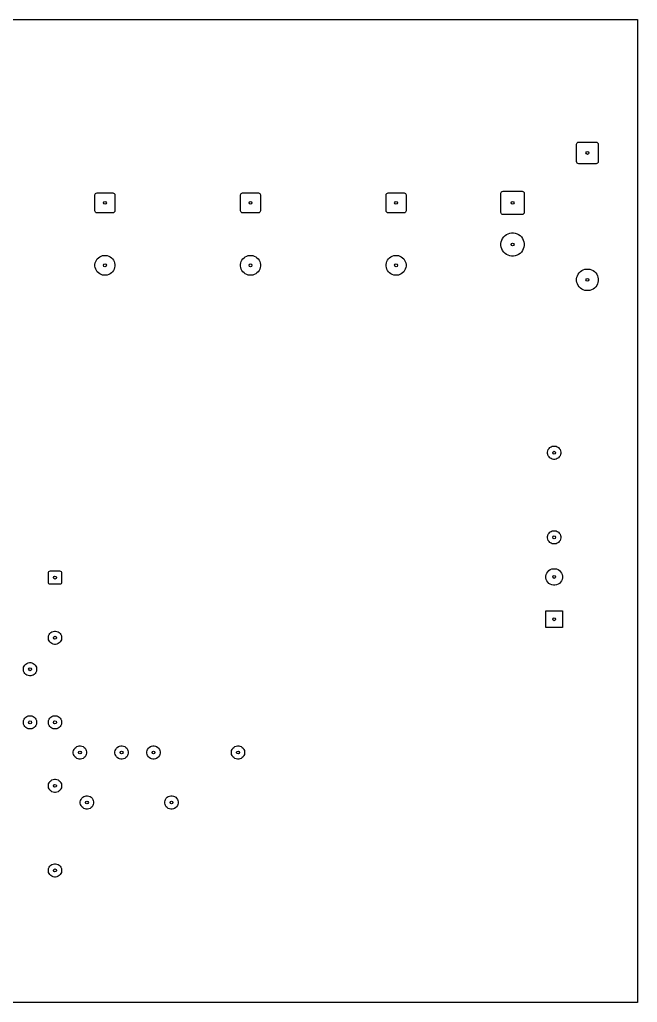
# Model space of a CAD drawing. Header units: millimetres. Extents: x 20 to 168, y -138 to -20.
# Drawn here: x 93.8 to 168, y -138 to -20 of the extents above; entities that cross this region are included whole.
import ezdxf

# ---------------------------------------------------------------- set-up
doc = ezdxf.new("R2010")
doc.units = ezdxf.units.MM
doc.layers.add('Edge.Cuts', color=40, linetype='CONTINUOUS', true_color=0xfabd2f)
doc.layers.add('F.Cu', color=52, linetype='CONTINUOUS', true_color=0xb8bb26)

msp = doc.modelspace()

# ---------------------------------------------------------------- linework, layer by layer
at = {"layer": 'Edge.Cuts', "linetype": 'CONTINUOUS'}
for p, q in [((20, -20), (168, -20)), ((168, -20), (168, -138)), ((168, -138), (20, -138))]:
    msp.add_line(p, q, dxfattribs=at)
at = {"layer": 'Edge.Cuts'}
for centre in [(162, -36), (104, -42), (121.5, -42), (139, -42), (153, -42), (153, -47), (104, -49.5), (121.5, -49.5), (139, -49.5), (162, -51.24), (158, -72), (158, -82.16), (98, -87), (158, -86.92), (158, -92), (98, -94.22), (95, -98), (95, -104.38), (98, -104.38), (101, -108), (106, -108), (109.84, -108), (120, -108), (98, -112), (101.84, -114), (112, -114), (98, -122.16)]:
    msp.add_circle(centre, 0.175, dxfattribs=at)
at = {"layer": 'F.Cu', "linetype": 'CONTINUOUS'}
for p, q in [((160.7, -34.95), (160.71903, -34.854329)), ((160.7, -37.05), (160.7, -34.95)), ((160.71903, -34.854329), (160.773223, -34.773223)), ((160.773223, -34.773223), (160.854329, -34.71903)), ((160.854329, -34.71903), (160.95, -34.7)), ((160.95, -34.7), (163.05, -34.7)), ((163.05, -34.7), (163.145671, -34.71903)), ((163.145671, -34.71903), (163.226777, -34.773223)), ((163.226777, -34.773223), (163.28097, -34.854329)), ((163.28097, -34.854329), (163.3, -34.95)), ((163.3, -34.95), (163.3, -37.05)), ((160.71903, -37.145671), (160.7, -37.05)), ((160.773223, -37.226777), (160.71903, -37.145671)), ((160.854329, -37.28097), (160.773223, -37.226777)), ((160.95, -37.3), (160.854329, -37.28097)), ((163.05, -37.3), (160.95, -37.3)), ((163.145671, -37.28097), (163.05, -37.3)), ((163.226777, -37.226777), (163.145671, -37.28097)), ((163.28097, -37.145671), (163.226777, -37.226777)), ((163.3, -37.05), (163.28097, -37.145671)), ((102.8, -41.050001), (102.81903, -40.95433)), ((102.800001, -42.949998), (102.8, -41.050001)), ((102.81903, -40.95433), (102.873224, -40.873224)), ((102.873224, -40.873224), (102.95433, -40.81903)), ((102.95433, -40.81903), (103.050002, -40.800001)), ((103.050002, -40.800001), (104.949999, -40.8)), ((104.949999, -40.8), (105.04567, -40.81903)), ((105.04567, -40.81903), (105.126776, -40.873224)), ((105.126776, -40.873224), (105.18097, -40.95433)), ((105.18097, -40.95433), (105.199999, -41.050002)), ((105.199999, -41.050002), (105.2, -42.949999)), ((120.3, -41.050001), (120.31903, -40.95433)), ((120.300001, -42.949998), (120.3, -41.050001)), ((120.31903, -40.95433), (120.373224, -40.873224)), ((120.373224, -40.873224), (120.45433, -40.81903)), ((120.45433, -40.81903), (120.550002, -40.800001)), ((120.550002, -40.800001), (122.449999, -40.8)), ((122.449999, -40.8), (122.54567, -40.81903)), ((122.54567, -40.81903), (122.626776, -40.873224)), ((122.626776, -40.873224), (122.68097, -40.95433)), ((122.68097, -40.95433), (122.699999, -41.050002)), ((122.699999, -41.050002), (122.7, -42.949999)), ((137.8, -41.050001), (137.81903, -40.95433)), ((137.800001, -42.949998), (137.8, -41.050001)), ((137.81903, -40.95433), (137.873224, -40.873224)), ((137.873224, -40.873224), (137.95433, -40.81903)), ((137.95433, -40.81903), (138.050002, -40.800001)), ((138.050002, -40.800001), (139.949999, -40.8)), ((139.949999, -40.8), (140.04567, -40.81903)), ((140.04567, -40.81903), (140.126776, -40.873224)), ((140.126776, -40.873224), (140.18097, -40.95433)), ((140.18097, -40.95433), (140.199999, -41.050002)), ((140.199999, -41.050002), (140.2, -42.949999)), ((151.6, -40.850001), (151.61903, -40.75433)), ((151.600001, -43.149998), (151.6, -40.850001)), ((151.61903, -40.75433), (151.673224, -40.673224)), ((151.673224, -40.673224), (151.75433, -40.61903)), ((151.75433, -40.61903), (151.850002, -40.600001)), ((151.850002, -40.600001), (154.149999, -40.6)), ((154.149999, -40.6), (154.24567, -40.61903)), ((154.24567, -40.61903), (154.326776, -40.673224)), ((154.326776, -40.673224), (154.38097, -40.75433)), ((154.38097, -40.75433), (154.399999, -40.850002)), ((154.399999, -40.850002), (154.4, -43.149999)), ((102.81903, -43.04567), (102.800001, -42.949998)), ((102.873224, -43.126776), (102.81903, -43.04567)), ((102.95433, -43.18097), (102.873224, -43.126776)), ((103.050001, -43.2), (102.95433, -43.18097)), ((104.949998, -43.199999), (103.050001, -43.2)), ((105.04567, -43.18097), (104.949998, -43.199999)), ((105.126776, -43.126776), (105.04567, -43.18097)), ((105.18097, -43.04567), (105.126776, -43.126776)), ((105.2, -42.949999), (105.18097, -43.04567)), ((120.31903, -43.04567), (120.300001, -42.949998)), ((120.373224, -43.126776), (120.31903, -43.04567)), ((120.45433, -43.18097), (120.373224, -43.126776)), ((120.550001, -43.2), (120.45433, -43.18097)), ((122.449998, -43.199999), (120.550001, -43.2)), ((122.54567, -43.18097), (122.449998, -43.199999)), ((122.626776, -43.126776), (122.54567, -43.18097)), ((122.68097, -43.04567), (122.626776, -43.126776)), ((122.7, -42.949999), (122.68097, -43.04567)), ((137.81903, -43.04567), (137.800001, -42.949998)), ((137.873224, -43.126776), (137.81903, -43.04567)), ((137.95433, -43.18097), (137.873224, -43.126776)), ((138.050001, -43.2), (137.95433, -43.18097)), ((139.949998, -43.199999), (138.050001, -43.2)), ((140.04567, -43.18097), (139.949998, -43.199999)), ((140.126776, -43.126776), (140.04567, -43.18097)), ((140.18097, -43.04567), (140.126776, -43.126776)), ((140.2, -42.949999), (140.18097, -43.04567)), ((151.61903, -43.24567), (151.600001, -43.149998)), ((151.673224, -43.326776), (151.61903, -43.24567)), ((151.75433, -43.38097), (151.673224, -43.326776)), ((151.850001, -43.4), (151.75433, -43.38097)), ((154.149998, -43.399999), (151.850001, -43.4)), ((154.24567, -43.38097), (154.149998, -43.399999)), ((154.326776, -43.326776), (154.24567, -43.38097)), ((154.38097, -43.24567), (154.326776, -43.326776)), ((154.4, -43.149999), (154.38097, -43.24567)), ((151.935432, -46.090773), (152.090773, -45.935432)), ((152.090773, -45.935432), (152.268502, -45.806304)), ((152.268502, -45.806304), (152.464243, -45.706569)), ((152.464243, -45.706569), (152.673176, -45.638682)), ((152.673176, -45.638682), (152.890157, -45.604316)), ((152.890157, -45.604316), (153.109843, -45.604316)), ((153.109843, -45.604316), (153.326824, -45.638682)), ((153.326824, -45.638682), (153.535757, -45.706569)), ((153.535757, -45.706569), (153.731498, -45.806304)), ((153.731498, -45.806304), (153.909227, -45.935432)), ((153.909227, -45.935432), (154.064568, -46.090773)), ((151.604316, -46.890157), (151.638682, -46.673176)), ((151.604316, -47.109843), (151.604316, -46.890157)), ((151.638682, -47.326824), (151.604316, -47.109843)), ((151.638682, -46.673176), (151.706569, -46.464243)), ((151.706569, -46.464243), (151.806304, -46.268502)), ((151.806304, -46.268502), (151.935432, -46.090773)), ((154.064568, -46.090773), (154.193696, -46.268502)), ((154.193696, -46.268502), (154.293431, -46.464243)), ((154.293431, -46.464243), (154.361318, -46.673176)), ((154.361318, -46.673176), (154.395684, -46.890157)), ((154.395684, -47.109843), (154.361318, -47.326824)), ((154.395684, -46.890157), (154.395684, -47.109843)), ((103.54078, -48.391345), (103.719866, -48.333156)), ((103.719866, -48.333156), (103.905849, -48.303699)), ((103.905849, -48.303699), (104.094151, -48.303699)), ((104.094151, -48.303699), (104.280134, -48.333156)), ((104.280134, -48.333156), (104.45922, -48.391345)), ((121.04078, -48.391345), (121.219866, -48.333156)), ((121.219866, -48.333156), (121.405849, -48.303699)), ((121.405849, -48.303699), (121.594151, -48.303699)), ((121.594151, -48.303699), (121.780134, -48.333156)), ((121.780134, -48.333156), (121.95922, -48.391345)), ((138.54078, -48.391345), (138.719866, -48.333156)), ((138.719866, -48.333156), (138.905849, -48.303699)), ((138.905849, -48.303699), (139.094151, -48.303699)), ((139.094151, -48.303699), (139.280134, -48.333156)), ((139.280134, -48.333156), (139.45922, -48.391345)), ((151.706569, -47.535757), (151.638682, -47.326824)), ((151.806304, -47.731498), (151.706569, -47.535757)), ((151.935432, -47.909227), (151.806304, -47.731498)), ((152.090773, -48.064568), (151.935432, -47.909227)), ((152.268502, -48.193696), (152.090773, -48.064568)), ((152.464243, -48.293431), (152.268502, -48.193696)), ((152.673176, -48.361318), (152.464243, -48.293431)), ((152.890157, -48.395684), (152.673176, -48.361318)), ((153.326824, -48.361318), (153.109843, -48.395684)), ((153.535757, -48.293431), (153.326824, -48.361318)), ((153.731498, -48.193696), (153.535757, -48.293431)), ((153.909227, -48.064568), (153.731498, -48.193696)), ((154.064568, -47.909227), (153.909227, -48.064568)), ((154.193696, -47.731498), (154.064568, -47.909227)), ((154.293431, -47.535757), (154.193696, -47.731498)), ((154.361318, -47.326824), (154.293431, -47.535757)), ((102.803699, -49.405849), (102.833156, -49.219866)), ((102.803699, -49.594151), (102.803699, -49.405849)), ((102.833156, -49.219866), (102.891345, -49.04078)), ((102.891345, -49.04078), (102.976832, -48.873002)), ((102.976832, -48.873002), (103.087513, -48.720662)), ((103.087513, -48.720662), (103.220662, -48.587513)), ((103.220662, -48.587513), (103.373002, -48.476832)), ((103.373002, -48.476832), (103.54078, -48.391345)), ((104.45922, -48.391345), (104.626998, -48.476832)), ((104.626998, -48.476832), (104.779338, -48.587513)), ((104.779338, -48.587513), (104.912487, -48.720662)), ((104.912487, -48.720662), (105.023168, -48.873002)), ((105.023168, -48.873002), (105.108655, -49.04078)), ((105.108655, -49.04078), (105.166844, -49.219866)), ((105.166844, -49.219866), (105.196301, -49.405849)), ((105.196301, -49.405849), (105.196301, -49.594151)), ((120.303699, -49.405849), (120.333156, -49.219866)), ((120.303699, -49.594151), (120.303699, -49.405849)), ((120.333156, -49.219866), (120.391345, -49.04078)), ((120.391345, -49.04078), (120.476832, -48.873002)), ((120.476832, -48.873002), (120.587513, -48.720662)), ((120.587513, -48.720662), (120.720662, -48.587513)), ((120.720662, -48.587513), (120.873002, -48.476832)), ((120.873002, -48.476832), (121.04078, -48.391345)), ((121.95922, -48.391345), (122.126998, -48.476832)), ((122.126998, -48.476832), (122.279338, -48.587513)), ((122.279338, -48.587513), (122.412487, -48.720662)), ((122.412487, -48.720662), (122.523168, -48.873002)), ((122.523168, -48.873002), (122.608655, -49.04078)), ((122.608655, -49.04078), (122.666844, -49.219866)), ((122.666844, -49.219866), (122.696301, -49.405849)), ((122.696301, -49.405849), (122.696301, -49.594151)), ((137.803699, -49.405849), (137.833156, -49.219866)), ((137.803699, -49.594151), (137.803699, -49.405849)), ((137.833156, -49.219866), (137.891345, -49.04078)), ((137.891345, -49.04078), (137.976832, -48.873002)), ((137.976832, -48.873002), (138.087513, -48.720662)), ((138.087513, -48.720662), (138.220662, -48.587513)), ((138.220662, -48.587513), (138.373002, -48.476832)), ((138.373002, -48.476832), (138.54078, -48.391345)), ((139.45922, -48.391345), (139.626998, -48.476832)), ((139.626998, -48.476832), (139.779338, -48.587513)), ((139.779338, -48.587513), (139.912487, -48.720662)), ((139.912487, -48.720662), (140.023168, -48.873002)), ((140.023168, -48.873002), (140.108655, -49.04078)), ((140.108655, -49.04078), (140.166844, -49.219866)), ((140.166844, -49.219866), (140.196301, -49.405849)), ((140.196301, -49.405849), (140.196301, -49.594151)), ((153.109843, -48.395684), (152.890157, -48.395684)), ((102.833156, -49.780134), (102.803699, -49.594151)), ((102.891345, -49.95922), (102.833156, -49.780134)), ((102.976832, -50.126998), (102.891345, -49.95922)), ((103.087513, -50.279338), (102.976832, -50.126998)), ((103.220662, -50.412487), (103.087513, -50.279338)), ((103.373002, -50.523168), (103.220662, -50.412487)), ((103.54078, -50.608655), (103.373002, -50.523168)), ((103.719866, -50.666844), (103.54078, -50.608655)), ((103.905849, -50.696301), (103.719866, -50.666844)), ((104.094151, -50.696301), (103.905849, -50.696301)), ((104.280134, -50.666844), (104.094151, -50.696301)), ((104.45922, -50.608655), (104.280134, -50.666844)), ((104.626998, -50.523168), (104.45922, -50.608655)), ((104.779338, -50.412487), (104.626998, -50.523168)), ((104.912487, -50.279338), (104.779338, -50.412487)), ((105.023168, -50.126998), (104.912487, -50.279338)), ((105.108655, -49.95922), (105.023168, -50.126998)), ((105.166844, -49.780134), (105.108655, -49.95922)), ((105.196301, -49.594151), (105.166844, -49.780134)), ((120.333156, -49.780134), (120.303699, -49.594151)), ((120.391345, -49.95922), (120.333156, -49.780134)), ((120.476832, -50.126998), (120.391345, -49.95922)), ((120.587513, -50.279338), (120.476832, -50.126998)), ((120.720662, -50.412487), (120.587513, -50.279338)), ((120.873002, -50.523168), (120.720662, -50.412487)), ((121.04078, -50.608655), (120.873002, -50.523168)), ((121.219866, -50.666844), (121.04078, -50.608655)), ((121.405849, -50.696301), (121.219866, -50.666844)), ((121.594151, -50.696301), (121.405849, -50.696301)), ((121.780134, -50.666844), (121.594151, -50.696301)), ((121.95922, -50.608655), (121.780134, -50.666844)), ((122.126998, -50.523168), (121.95922, -50.608655)), ((122.279338, -50.412487), (122.126998, -50.523168)), ((122.412487, -50.279338), (122.279338, -50.412487)), ((122.523168, -50.126998), (122.412487, -50.279338)), ((122.608655, -49.95922), (122.523168, -50.126998)), ((122.666844, -49.780134), (122.608655, -49.95922)), ((122.696301, -49.594151), (122.666844, -49.780134)), ((137.833156, -49.780134), (137.803699, -49.594151)), ((137.891345, -49.95922), (137.833156, -49.780134)), ((137.976832, -50.126998), (137.891345, -49.95922)), ((138.087513, -50.279338), (137.976832, -50.126998)), ((138.220662, -50.412487), (138.087513, -50.279338)), ((138.373002, -50.523168), (138.220662, -50.412487)), ((138.54078, -50.608655), (138.373002, -50.523168)), ((138.719866, -50.666844), (138.54078, -50.608655)), ((138.905849, -50.696301), (138.719866, -50.666844)), ((139.094151, -50.696301), (138.905849, -50.696301)), ((139.280134, -50.666844), (139.094151, -50.696301)), ((139.45922, -50.608655), (139.280134, -50.666844)), ((139.626998, -50.523168), (139.45922, -50.608655)), ((139.779338, -50.412487), (139.626998, -50.523168)), ((139.912487, -50.279338), (139.779338, -50.412487)), ((140.023168, -50.126998), (139.912487, -50.279338)), ((140.108655, -49.95922), (140.023168, -50.126998)), ((140.166844, -49.780134), (140.108655, -49.95922)), ((140.196301, -49.594151), (140.166844, -49.780134)), ((160.798957, -50.742512), (160.891568, -50.560752)), ((160.891568, -50.560752), (161.011472, -50.395718)), ((161.011472, -50.395718), (161.155718, -50.251472)), ((161.155718, -50.251472), (161.320752, -50.131568)), ((161.320752, -50.131568), (161.502512, -50.038957)), ((161.502512, -50.038957), (161.696521, -49.975919)), ((161.696521, -49.975919), (161.898003, -49.944007)), ((161.898003, -49.944007), (162.101997, -49.944007)), ((162.101997, -49.944007), (162.303479, -49.975919)), ((162.303479, -49.975919), (162.497488, -50.038957)), ((162.497488, -50.038957), (162.679248, -50.131568)), ((162.679248, -50.131568), (162.844282, -50.251472)), ((162.844282, -50.251472), (162.988528, -50.395718)), ((162.988528, -50.395718), (163.108432, -50.560752)), ((163.108432, -50.560752), (163.201043, -50.742512)), ((160.704007, -51.138003), (160.735919, -50.936521)), ((160.704007, -51.341997), (160.704007, -51.138003)), ((160.735919, -51.543479), (160.704007, -51.341997)), ((160.735919, -50.936521), (160.798957, -50.742512)), ((160.798957, -51.737488), (160.735919, -51.543479)), ((160.891568, -51.919248), (160.798957, -51.737488)), ((161.011472, -52.084282), (160.891568, -51.919248)), ((163.108432, -51.919248), (162.988528, -52.084282)), ((163.201043, -51.737488), (163.108432, -51.919248)), ((163.201043, -50.742512), (163.264081, -50.936521)), ((163.264081, -51.543479), (163.201043, -51.737488)), ((163.264081, -50.936521), (163.295993, -51.138003)), ((163.295993, -51.341997), (163.264081, -51.543479)), ((163.295993, -51.138003), (163.295993, -51.341997)), ((161.155718, -52.228528), (161.011472, -52.084282)), ((161.320752, -52.348432), (161.155718, -52.228528)), ((161.502512, -52.441043), (161.320752, -52.348432)), ((161.696521, -52.504081), (161.502512, -52.441043)), ((161.898003, -52.535993), (161.696521, -52.504081)), ((162.101997, -52.535993), (161.898003, -52.535993)), ((162.303479, -52.504081), (162.101997, -52.535993)), ((162.497488, -52.441043), (162.303479, -52.504081)), ((162.679248, -52.348432), (162.497488, -52.441043)), ((162.844282, -52.228528), (162.679248, -52.348432)), ((162.988528, -52.084282), (162.844282, -52.228528)), ((157.203852, -71.921586), (157.234448, -71.767772)), ((157.203852, -72.078414), (157.203852, -71.921586)), ((157.234448, -71.767772), (157.294463, -71.622883)), ((157.294463, -71.622883), (157.381592, -71.492485)), ((157.381592, -71.492485), (157.492485, -71.381592)), ((157.492485, -71.381592), (157.622883, -71.294463)), ((157.622883, -71.294463), (157.767772, -71.234448)), ((157.767772, -71.234448), (157.921586, -71.203852)), ((157.921586, -71.203852), (158.078414, -71.203852)), ((158.078414, -71.203852), (158.232228, -71.234448)), ((158.232228, -71.234448), (158.377117, -71.294463)), ((158.377117, -71.294463), (158.507515, -71.381592)), ((158.507515, -71.381592), (158.618408, -71.492485)), ((158.618408, -71.492485), (158.705537, -71.622883)), ((158.705537, -71.622883), (158.765552, -71.767772)), ((158.765552, -71.767772), (158.796148, -71.921586)), ((158.796148, -71.921586), (158.796148, -72.078414)), ((157.234448, -72.232228), (157.203852, -72.078414)), ((157.294463, -72.377117), (157.234448, -72.232228)), ((157.381592, -72.507515), (157.294463, -72.377117)), ((157.492485, -72.618408), (157.381592, -72.507515)), ((157.622883, -72.705537), (157.492485, -72.618408)), ((157.767772, -72.765552), (157.622883, -72.705537)), ((157.921586, -72.796148), (157.767772, -72.765552)), ((158.078414, -72.796148), (157.921586, -72.796148)), ((158.232228, -72.765552), (158.078414, -72.796148)), ((158.377117, -72.705537), (158.232228, -72.765552)), ((158.507515, -72.618408), (158.377117, -72.705537)), ((158.618408, -72.507515), (158.507515, -72.618408)), ((158.705537, -72.377117), (158.618408, -72.507515)), ((158.765552, -72.232228), (158.705537, -72.377117)), ((158.796148, -72.078414), (158.765552, -72.232228)), ((157.622883, -81.454463), (157.767772, -81.394448)), ((157.767772, -81.394448), (157.921586, -81.363852)), ((157.921586, -81.363852), (158.078414, -81.363852)), ((158.078414, -81.363852), (158.232228, -81.394448)), ((158.232228, -81.394448), (158.377117, -81.454463)), ((157.203852, -82.081586), (157.234448, -81.927772)), ((157.203852, -82.238414), (157.203852, -82.081586)), ((157.234448, -82.392228), (157.203852, -82.238414)), ((157.234448, -81.927772), (157.294463, -81.782883)), ((157.294463, -82.537117), (157.234448, -82.392228)), ((157.294463, -81.782883), (157.381592, -81.652485)), ((157.381592, -82.667515), (157.294463, -82.537117)), ((157.381592, -81.652485), (157.492485, -81.541592)), ((157.492485, -81.541592), (157.622883, -81.454463)), ((158.377117, -81.454463), (158.507515, -81.541592)), ((158.507515, -81.541592), (158.618408, -81.652485)), ((158.618408, -81.652485), (158.705537, -81.782883)), ((158.705537, -82.537117), (158.618408, -82.667515)), ((158.705537, -81.782883), (158.765552, -81.927772)), ((158.765552, -82.392228), (158.705537, -82.537117)), ((158.765552, -81.927772), (158.796148, -82.081586)), ((158.796148, -82.238414), (158.765552, -82.392228)), ((158.796148, -82.081586), (158.796148, -82.238414)), ((157.492485, -82.778408), (157.381592, -82.667515)), ((157.622883, -82.865537), (157.492485, -82.778408)), ((157.767772, -82.925552), (157.622883, -82.865537)), ((157.921586, -82.956148), (157.767772, -82.925552)), ((158.078414, -82.956148), (157.921586, -82.956148)), ((158.232228, -82.925552), (158.078414, -82.956148)), ((158.377117, -82.865537), (158.232228, -82.925552)), ((158.507515, -82.778408), (158.377117, -82.865537)), ((158.618408, -82.667515), (158.507515, -82.778408)), ((157.365607, -86.14699), (157.528603, -86.038079)), ((157.528603, -86.038079), (157.709715, -85.96306)), ((157.709715, -85.96306), (157.901983, -85.924815)), ((157.901983, -85.924815), (158.098017, -85.924815)), ((158.098017, -85.924815), (158.290285, -85.96306)), ((158.290285, -85.96306), (158.471397, -86.038079)), ((158.471397, -86.038079), (158.634393, -86.14699)), ((97.2, -86.45), (97.21903, -86.354329)), ((97.2, -87.55), (97.2, -86.45)), ((97.21903, -86.354329), (97.273223, -86.273223)), ((97.273223, -86.273223), (97.354329, -86.21903)), ((97.354329, -86.21903), (97.45, -86.2)), ((97.45, -86.2), (98.55, -86.2)), ((98.55, -86.2), (98.645671, -86.21903)), ((98.645671, -86.21903), (98.726777, -86.273223)), ((98.726777, -86.273223), (98.78097, -86.354329)), ((98.78097, -86.354329), (98.8, -86.45)), ((98.8, -86.45), (98.8, -87.55)), ((157.004815, -86.821983), (157.04306, -86.629715)), ((157.004815, -87.018017), (157.004815, -86.821983)), ((157.04306, -87.210285), (157.004815, -87.018017)), ((157.04306, -86.629715), (157.118079, -86.448603)), ((157.118079, -87.391397), (157.04306, -87.210285)), ((157.118079, -86.448603), (157.22699, -86.285607)), ((157.22699, -86.285607), (157.365607, -86.14699)), ((158.634393, -86.14699), (158.77301, -86.285607)), ((158.77301, -86.285607), (158.881921, -86.448603)), ((158.881921, -86.448603), (158.95694, -86.629715)), ((158.95694, -87.210285), (158.881921, -87.391397)), ((158.95694, -86.629715), (158.995185, -86.821983)), ((158.995185, -87.018017), (158.95694, -87.210285)), ((158.995185, -86.821983), (158.995185, -87.018017)), ((97.21903, -87.645671), (97.2, -87.55)), ((97.273223, -87.726777), (97.21903, -87.645671)), ((97.354329, -87.78097), (97.273223, -87.726777)), ((97.45, -87.8), (97.354329, -87.78097)), ((98.55, -87.8), (97.45, -87.8)), ((98.645671, -87.78097), (98.55, -87.8)), ((98.726777, -87.726777), (98.645671, -87.78097)), ((98.78097, -87.645671), (98.726777, -87.726777)), ((98.8, -87.55), (98.78097, -87.645671)), ((157.22699, -87.554393), (157.118079, -87.391397)), ((157.365607, -87.69301), (157.22699, -87.554393)), ((157.528603, -87.801921), (157.365607, -87.69301)), ((157.709715, -87.87694), (157.528603, -87.801921)), ((157.901983, -87.915185), (157.709715, -87.87694)), ((158.098017, -87.915185), (157.901983, -87.915185)), ((158.290285, -87.87694), (158.098017, -87.915185)), ((158.471397, -87.801921), (158.290285, -87.87694)), ((158.634393, -87.69301), (158.471397, -87.801921)), ((158.77301, -87.554393), (158.634393, -87.69301)), ((158.881921, -87.391397), (158.77301, -87.554393)), ((157, -93), (157, -91)), ((157, -91), (159, -91)), ((159, -91), (159, -93)), ((159, -93), (157, -93)), ((97.203852, -94.141586), (97.234448, -93.987772)), ((97.203852, -94.298414), (97.203852, -94.141586)), ((97.234448, -94.452228), (97.203852, -94.298414)), ((97.234448, -93.987772), (97.294463, -93.842883)), ((97.294463, -93.842883), (97.381592, -93.712485)), ((97.381592, -93.712485), (97.492485, -93.601592)), ((97.492485, -93.601592), (97.622883, -93.514463)), ((97.622883, -93.514463), (97.767772, -93.454448)), ((97.767772, -93.454448), (97.921586, -93.423852)), ((97.921586, -93.423852), (98.078414, -93.423852)), ((98.078414, -93.423852), (98.232228, -93.454448)), ((98.232228, -93.454448), (98.377117, -93.514463)), ((98.377117, -93.514463), (98.507515, -93.601592)), ((98.507515, -93.601592), (98.618408, -93.712485)), ((98.618408, -93.712485), (98.705537, -93.842883)), ((98.705537, -93.842883), (98.765552, -93.987772)), ((98.765552, -93.987772), (98.796148, -94.141586)), ((98.796148, -94.298414), (98.765552, -94.452228)), ((98.796148, -94.141586), (98.796148, -94.298414)), ((97.294463, -94.597117), (97.234448, -94.452228)), ((97.381592, -94.727515), (97.294463, -94.597117)), ((97.492485, -94.838408), (97.381592, -94.727515)), ((97.622883, -94.925537), (97.492485, -94.838408)), ((97.767772, -94.985552), (97.622883, -94.925537)), ((97.921586, -95.016148), (97.767772, -94.985552)), ((98.078414, -95.016148), (97.921586, -95.016148)), ((98.232228, -94.985552), (98.078414, -95.016148)), ((98.377117, -94.925537), (98.232228, -94.985552)), ((98.507515, -94.838408), (98.377117, -94.925537)), ((98.618408, -94.727515), (98.507515, -94.838408)), ((98.705537, -94.597117), (98.618408, -94.727515)), ((98.765552, -94.452228), (98.705537, -94.597117)), ((94.203852, -97.921586), (94.234448, -97.767772)), ((94.203852, -98.078414), (94.203852, -97.921586)), ((94.234448, -97.767772), (94.294463, -97.622883)), ((94.294463, -97.622883), (94.381592, -97.492485)), ((94.381592, -97.492485), (94.492485, -97.381592)), ((94.492485, -97.381592), (94.622883, -97.294463)), ((94.622883, -97.294463), (94.767772, -97.234448)), ((94.767772, -97.234448), (94.921586, -97.203852)), ((94.921586, -97.203852), (95.078414, -97.203852)), ((95.078414, -97.203852), (95.232228, -97.234448)), ((95.232228, -97.234448), (95.377117, -97.294463)), ((95.377117, -97.294463), (95.507515, -97.381592)), ((95.507515, -97.381592), (95.618408, -97.492485)), ((95.618408, -97.492485), (95.705537, -97.622883)), ((95.705537, -97.622883), (95.765552, -97.767772)), ((95.765552, -97.767772), (95.796148, -97.921586)), ((95.796148, -97.921586), (95.796148, -98.078414)), ((94.234448, -98.232228), (94.203852, -98.078414)), ((94.294463, -98.377117), (94.234448, -98.232228)), ((94.381592, -98.507515), (94.294463, -98.377117)), ((94.492485, -98.618408), (94.381592, -98.507515)), ((94.622883, -98.705537), (94.492485, -98.618408)), ((94.767772, -98.765552), (94.622883, -98.705537)), ((94.921586, -98.796148), (94.767772, -98.765552)), ((95.078414, -98.796148), (94.921586, -98.796148)), ((95.232228, -98.765552), (95.078414, -98.796148)), ((95.377117, -98.705537), (95.232228, -98.765552)), ((95.507515, -98.618408), (95.377117, -98.705537)), ((95.618408, -98.507515), (95.507515, -98.618408)), ((95.705537, -98.377117), (95.618408, -98.507515)), ((95.765552, -98.232228), (95.705537, -98.377117)), ((95.796148, -98.078414), (95.765552, -98.232228)), ((94.381592, -103.872485), (94.492485, -103.761592)), ((94.492485, -103.761592), (94.622883, -103.674463)), ((94.622883, -103.674463), (94.767772, -103.614448)), ((94.767772, -103.614448), (94.921586, -103.583852)), ((94.921586, -103.583852), (95.078414, -103.583852)), ((95.078414, -103.583852), (95.232228, -103.614448)), ((95.232228, -103.614448), (95.377117, -103.674463)), ((95.377117, -103.674463), (95.507515, -103.761592)), ((95.507515, -103.761592), (95.618408, -103.872485)), ((97.381592, -103.872485), (97.492485, -103.761592)), ((97.492485, -103.761592), (97.622883, -103.674463)), ((97.622883, -103.674463), (97.767772, -103.614448)), ((97.767772, -103.614448), (97.921586, -103.583852)), ((97.921586, -103.583852), (98.078414, -103.583852)), ((98.078414, -103.583852), (98.232228, -103.614448)), ((98.232228, -103.614448), (98.377117, -103.674463)), ((98.377117, -103.674463), (98.507515, -103.761592)), ((98.507515, -103.761592), (98.618408, -103.872485)), ((94.203852, -104.301586), (94.234448, -104.147772)), ((94.203852, -104.458414), (94.203852, -104.301586)), ((94.234448, -104.612228), (94.203852, -104.458414)), ((94.234448, -104.147772), (94.294463, -104.002883)), ((94.294463, -104.757117), (94.234448, -104.612228)), ((94.294463, -104.002883), (94.381592, -103.872485)), ((94.381592, -104.887515), (94.294463, -104.757117)), ((94.492485, -104.998408), (94.381592, -104.887515)), ((94.622883, -105.085537), (94.492485, -104.998408)), ((95.507515, -104.998408), (95.377117, -105.085537)), ((95.618408, -104.887515), (95.507515, -104.998408)), ((95.618408, -103.872485), (95.705537, -104.002883)), ((95.705537, -104.757117), (95.618408, -104.887515)), ((95.705537, -104.002883), (95.765552, -104.147772)), ((95.765552, -104.612228), (95.705537, -104.757117)), ((95.765552, -104.147772), (95.796148, -104.301586)), ((95.796148, -104.458414), (95.765552, -104.612228)), ((95.796148, -104.301586), (95.796148, -104.458414)), ((97.203852, -104.301586), (97.234448, -104.147772)), ((97.203852, -104.458414), (97.203852, -104.301586)), ((97.234448, -104.612228), (97.203852, -104.458414)), ((97.234448, -104.147772), (97.294463, -104.002883)), ((97.294463, -104.757117), (97.234448, -104.612228)), ((97.294463, -104.002883), (97.381592, -103.872485)), ((97.381592, -104.887515), (97.294463, -104.757117)), ((97.492485, -104.998408), (97.381592, -104.887515)), ((97.622883, -105.085537), (97.492485, -104.998408)), ((98.507515, -104.998408), (98.377117, -105.085537)), ((98.618408, -104.887515), (98.507515, -104.998408)), ((98.618408, -103.872485), (98.705537, -104.002883)), ((98.705537, -104.757117), (98.618408, -104.887515)), ((98.705537, -104.002883), (98.765552, -104.147772)), ((98.765552, -104.612228), (98.705537, -104.757117)), ((98.765552, -104.147772), (98.796148, -104.301586)), ((98.796148, -104.458414), (98.765552, -104.612228)), ((98.796148, -104.301586), (98.796148, -104.458414)), ((94.767772, -105.145552), (94.622883, -105.085537)), ((94.921586, -105.176148), (94.767772, -105.145552)), ((95.078414, -105.176148), (94.921586, -105.176148)), ((95.232228, -105.145552), (95.078414, -105.176148)), ((95.377117, -105.085537), (95.232228, -105.145552)), ((97.767772, -105.145552), (97.622883, -105.085537)), ((97.921586, -105.176148), (97.767772, -105.145552)), ((98.078414, -105.176148), (97.921586, -105.176148)), ((98.232228, -105.145552), (98.078414, -105.176148)), ((98.377117, -105.085537), (98.232228, -105.145552)), ((100.492485, -107.381592), (100.622883, -107.294463)), ((100.622883, -107.294463), (100.767772, -107.234448)), ((100.767772, -107.234448), (100.921586, -107.203852)), ((100.921586, -107.203852), (101.078414, -107.203852)), ((101.078414, -107.203852), (101.232228, -107.234448)), ((101.232228, -107.234448), (101.377117, -107.294463)), ((101.377117, -107.294463), (101.507515, -107.381592)), ((105.492485, -107.381592), (105.622883, -107.294463)), ((105.622883, -107.294463), (105.767772, -107.234448)), ((105.767772, -107.234448), (105.921586, -107.203852)), ((105.921586, -107.203852), (106.078414, -107.203852)), ((106.078414, -107.203852), (106.232228, -107.234448)), ((106.232228, -107.234448), (106.377117, -107.294463)), ((106.377117, -107.294463), (106.507515, -107.381592)), ((109.332485, -107.381592), (109.462883, -107.294463)), ((109.462883, -107.294463), (109.607772, -107.234448)), ((109.607772, -107.234448), (109.761586, -107.203852)), ((109.761586, -107.203852), (109.918414, -107.203852)), ((109.918414, -107.203852), (110.072228, -107.234448)), ((110.072228, -107.234448), (110.217117, -107.294463)), ((110.217117, -107.294463), (110.347515, -107.381592)), ((119.492485, -107.381592), (119.622883, -107.294463)), ((119.622883, -107.294463), (119.767772, -107.234448)), ((119.767772, -107.234448), (119.921586, -107.203852)), ((119.921586, -107.203852), (120.078414, -107.203852)), ((120.078414, -107.203852), (120.232228, -107.234448)), ((120.232228, -107.234448), (120.377117, -107.294463)), ((120.377117, -107.294463), (120.507515, -107.381592)), ((100.203852, -107.921586), (100.234448, -107.767772)), ((100.203852, -108.078414), (100.203852, -107.921586)), ((100.234448, -108.232228), (100.203852, -108.078414)), ((100.234448, -107.767772), (100.294463, -107.622883)), ((100.294463, -108.377117), (100.234448, -108.232228)), ((100.294463, -107.622883), (100.381592, -107.492485)), ((100.381592, -108.507515), (100.294463, -108.377117)), ((100.381592, -107.492485), (100.492485, -107.381592)), ((100.492485, -108.618408), (100.381592, -108.507515)), ((101.507515, -107.381592), (101.618408, -107.492485)), ((101.618408, -108.507515), (101.507515, -108.618408)), ((101.618408, -107.492485), (101.705537, -107.622883)), ((101.705537, -108.377117), (101.618408, -108.507515)), ((101.705537, -107.622883), (101.765552, -107.767772)), ((101.765552, -108.232228), (101.705537, -108.377117)), ((101.765552, -107.767772), (101.796148, -107.921586)), ((101.796148, -108.078414), (101.765552, -108.232228)), ((101.796148, -107.921586), (101.796148, -108.078414)), ((105.203852, -107.921586), (105.234448, -107.767772)), ((105.203852, -108.078414), (105.203852, -107.921586)), ((105.234448, -108.232228), (105.203852, -108.078414)), ((105.234448, -107.767772), (105.294463, -107.622883)), ((105.294463, -108.377117), (105.234448, -108.232228)), ((105.294463, -107.622883), (105.381592, -107.492485)), ((105.381592, -108.507515), (105.294463, -108.377117)), ((105.381592, -107.492485), (105.492485, -107.381592)), ((105.492485, -108.618408), (105.381592, -108.507515)), ((106.507515, -107.381592), (106.618408, -107.492485)), ((106.618408, -108.507515), (106.507515, -108.618408)), ((106.618408, -107.492485), (106.705537, -107.622883)), ((106.705537, -108.377117), (106.618408, -108.507515)), ((106.705537, -107.622883), (106.765552, -107.767772)), ((106.765552, -108.232228), (106.705537, -108.377117)), ((106.765552, -107.767772), (106.796148, -107.921586)), ((106.796148, -108.078414), (106.765552, -108.232228)), ((106.796148, -107.921586), (106.796148, -108.078414)), ((109.043852, -107.921586), (109.074448, -107.767772)), ((109.043852, -108.078414), (109.043852, -107.921586)), ((109.074448, -108.232228), (109.043852, -108.078414)), ((109.074448, -107.767772), (109.134463, -107.622883)), ((109.134463, -108.377117), (109.074448, -108.232228)), ((109.134463, -107.622883), (109.221592, -107.492485)), ((109.221592, -108.507515), (109.134463, -108.377117)), ((109.221592, -107.492485), (109.332485, -107.381592)), ((109.332485, -108.618408), (109.221592, -108.507515)), ((110.347515, -107.381592), (110.458408, -107.492485)), ((110.458408, -108.507515), (110.347515, -108.618408)), ((110.458408, -107.492485), (110.545537, -107.622883)), ((110.545537, -108.377117), (110.458408, -108.507515)), ((110.545537, -107.622883), (110.605552, -107.767772)), ((110.605552, -108.232228), (110.545537, -108.377117)), ((110.605552, -107.767772), (110.636148, -107.921586)), ((110.636148, -108.078414), (110.605552, -108.232228)), ((110.636148, -107.921586), (110.636148, -108.078414)), ((119.203852, -107.921586), (119.234448, -107.767772)), ((119.203852, -108.078414), (119.203852, -107.921586)), ((119.234448, -108.232228), (119.203852, -108.078414)), ((119.234448, -107.767772), (119.294463, -107.622883)), ((119.294463, -108.377117), (119.234448, -108.232228)), ((119.294463, -107.622883), (119.381592, -107.492485)), ((119.381592, -108.507515), (119.294463, -108.377117)), ((119.381592, -107.492485), (119.492485, -107.381592)), ((119.492485, -108.618408), (119.381592, -108.507515)), ((120.507515, -107.381592), (120.618408, -107.492485)), ((120.618408, -108.507515), (120.507515, -108.618408)), ((120.618408, -107.492485), (120.705537, -107.622883)), ((120.705537, -108.377117), (120.618408, -108.507515)), ((120.705537, -107.622883), (120.765552, -107.767772)), ((120.765552, -108.232228), (120.705537, -108.377117)), ((120.765552, -107.767772), (120.796148, -107.921586)), ((120.796148, -108.078414), (120.765552, -108.232228)), ((120.796148, -107.921586), (120.796148, -108.078414)), ((100.622883, -108.705537), (100.492485, -108.618408)), ((100.767772, -108.765552), (100.622883, -108.705537)), ((100.921586, -108.796148), (100.767772, -108.765552)), ((101.078414, -108.796148), (100.921586, -108.796148)), ((101.232228, -108.765552), (101.078414, -108.796148)), ((101.377117, -108.705537), (101.232228, -108.765552)), ((101.507515, -108.618408), (101.377117, -108.705537)), ((105.622883, -108.705537), (105.492485, -108.618408)), ((105.767772, -108.765552), (105.622883, -108.705537)), ((105.921586, -108.796148), (105.767772, -108.765552)), ((106.078414, -108.796148), (105.921586, -108.796148)), ((106.232228, -108.765552), (106.078414, -108.796148)), ((106.377117, -108.705537), (106.232228, -108.765552)), ((106.507515, -108.618408), (106.377117, -108.705537)), ((109.462883, -108.705537), (109.332485, -108.618408)), ((109.607772, -108.765552), (109.462883, -108.705537)), ((109.761586, -108.796148), (109.607772, -108.765552)), ((109.918414, -108.796148), (109.761586, -108.796148)), ((110.072228, -108.765552), (109.918414, -108.796148)), ((110.217117, -108.705537), (110.072228, -108.765552)), ((110.347515, -108.618408), (110.217117, -108.705537)), ((119.622883, -108.705537), (119.492485, -108.618408)), ((119.767772, -108.765552), (119.622883, -108.705537)), ((119.921586, -108.796148), (119.767772, -108.765552)), ((120.078414, -108.796148), (119.921586, -108.796148)), ((120.232228, -108.765552), (120.078414, -108.796148)), ((120.377117, -108.705537), (120.232228, -108.765552)), ((120.507515, -108.618408), (120.377117, -108.705537)), ((97.203852, -111.921586), (97.234448, -111.767772)), ((97.203852, -112.078414), (97.203852, -111.921586)), ((97.234448, -112.232228), (97.203852, -112.078414)), ((97.234448, -111.767772), (97.294463, -111.622883)), ((97.294463, -111.622883), (97.381592, -111.492485)), ((97.381592, -111.492485), (97.492485, -111.381592)), ((97.492485, -111.381592), (97.622883, -111.294463)), ((97.622883, -111.294463), (97.767772, -111.234448)), ((97.767772, -111.234448), (97.921586, -111.203852)), ((97.921586, -111.203852), (98.078414, -111.203852)), ((98.078414, -111.203852), (98.232228, -111.234448)), ((98.232228, -111.234448), (98.377117, -111.294463)), ((98.377117, -111.294463), (98.507515, -111.381592)), ((98.507515, -111.381592), (98.618408, -111.492485)), ((98.618408, -111.492485), (98.705537, -111.622883)), ((98.705537, -111.622883), (98.765552, -111.767772)), ((98.765552, -111.767772), (98.796148, -111.921586)), ((98.796148, -112.078414), (98.765552, -112.232228)), ((98.796148, -111.921586), (98.796148, -112.078414)), ((97.294463, -112.377117), (97.234448, -112.232228)), ((97.381592, -112.507515), (97.294463, -112.377117)), ((97.492485, -112.618408), (97.381592, -112.507515)), ((97.622883, -112.705537), (97.492485, -112.618408)), ((97.767772, -112.765552), (97.622883, -112.705537)), ((97.921586, -112.796148), (97.767772, -112.765552)), ((98.078414, -112.796148), (97.921586, -112.796148)), ((98.232228, -112.765552), (98.078414, -112.796148)), ((98.377117, -112.705537), (98.232228, -112.765552)), ((98.507515, -112.618408), (98.377117, -112.705537)), ((98.618408, -112.507515), (98.507515, -112.618408)), ((98.705537, -112.377117), (98.618408, -112.507515)), ((98.765552, -112.232228), (98.705537, -112.377117)), ((101.462883, -113.294463), (101.607772, -113.234448)), ((101.607772, -113.234448), (101.761586, -113.203852)), ((101.761586, -113.203852), (101.918414, -113.203852)), ((101.918414, -113.203852), (102.072228, -113.234448)), ((102.072228, -113.234448), (102.217117, -113.294463)), ((111.622883, -113.294463), (111.767772, -113.234448)), ((111.767772, -113.234448), (111.921586, -113.203852)), ((111.921586, -113.203852), (112.078414, -113.203852)), ((112.078414, -113.203852), (112.232228, -113.234448)), ((112.232228, -113.234448), (112.377117, -113.294463)), ((101.043852, -113.921586), (101.074448, -113.767772)), ((101.043852, -114.078414), (101.043852, -113.921586)), ((101.074448, -114.232228), (101.043852, -114.078414)), ((101.074448, -113.767772), (101.134463, -113.622883)), ((101.134463, -114.377117), (101.074448, -114.232228)), ((101.134463, -113.622883), (101.221592, -113.492485)), ((101.221592, -114.507515), (101.134463, -114.377117)), ((101.221592, -113.492485), (101.332485, -113.381592)), ((101.332485, -113.381592), (101.462883, -113.294463)), ((102.217117, -113.294463), (102.347515, -113.381592)), ((102.347515, -113.381592), (102.458408, -113.492485)), ((102.458408, -113.492485), (102.545537, -113.622883)), ((102.545537, -114.377117), (102.458408, -114.507515)), ((102.545537, -113.622883), (102.605552, -113.767772)), ((102.605552, -114.232228), (102.545537, -114.377117)), ((102.605552, -113.767772), (102.636148, -113.921586)), ((102.636148, -114.078414), (102.605552, -114.232228)), ((102.636148, -113.921586), (102.636148, -114.078414)), ((111.203852, -113.921586), (111.234448, -113.767772)), ((111.203852, -114.078414), (111.203852, -113.921586)), ((111.234448, -114.232228), (111.203852, -114.078414)), ((111.234448, -113.767772), (111.294463, -113.622883)), ((111.294463, -114.377117), (111.234448, -114.232228)), ((111.294463, -113.622883), (111.381592, -113.492485)), ((111.381592, -114.507515), (111.294463, -114.377117)), ((111.381592, -113.492485), (111.492485, -113.381592)), ((111.492485, -113.381592), (111.622883, -113.294463)), ((112.377117, -113.294463), (112.507515, -113.381592)), ((112.507515, -113.381592), (112.618408, -113.492485)), ((112.618408, -113.492485), (112.705537, -113.622883)), ((112.705537, -114.377117), (112.618408, -114.507515)), ((112.705537, -113.622883), (112.765552, -113.767772)), ((112.765552, -114.232228), (112.705537, -114.377117)), ((112.765552, -113.767772), (112.796148, -113.921586)), ((112.796148, -114.078414), (112.765552, -114.232228)), ((112.796148, -113.921586), (112.796148, -114.078414)), ((101.332485, -114.618408), (101.221592, -114.507515)), ((101.462883, -114.705537), (101.332485, -114.618408)), ((101.607772, -114.765552), (101.462883, -114.705537)), ((101.761586, -114.796148), (101.607772, -114.765552)), ((101.918414, -114.796148), (101.761586, -114.796148)), ((102.072228, -114.765552), (101.918414, -114.796148)), ((102.217117, -114.705537), (102.072228, -114.765552)), ((102.347515, -114.618408), (102.217117, -114.705537)), ((102.458408, -114.507515), (102.347515, -114.618408)), ((111.492485, -114.618408), (111.381592, -114.507515)), ((111.622883, -114.705537), (111.492485, -114.618408)), ((111.767772, -114.765552), (111.622883, -114.705537)), ((111.921586, -114.796148), (111.767772, -114.765552)), ((112.078414, -114.796148), (111.921586, -114.796148)), ((112.232228, -114.765552), (112.078414, -114.796148)), ((112.377117, -114.705537), (112.232228, -114.765552)), ((112.507515, -114.618408), (112.377117, -114.705537)), ((112.618408, -114.507515), (112.507515, -114.618408)), ((97.492485, -121.541592), (97.622883, -121.454463)), ((97.622883, -121.454463), (97.767772, -121.394448)), ((97.767772, -121.394448), (97.921586, -121.363852)), ((97.921586, -121.363852), (98.078414, -121.363852)), ((98.078414, -121.363852), (98.232228, -121.394448)), ((98.232228, -121.394448), (98.377117, -121.454463)), ((98.377117, -121.454463), (98.507515, -121.541592)), ((97.203852, -122.081586), (97.234448, -121.927772)), ((97.203852, -122.238414), (97.203852, -122.081586)), ((97.234448, -122.392228), (97.203852, -122.238414)), ((97.234448, -121.927772), (97.294463, -121.782883)), ((97.294463, -122.537117), (97.234448, -122.392228)), ((97.294463, -121.782883), (97.381592, -121.652485)), ((97.381592, -122.667515), (97.294463, -122.537117)), ((97.381592, -121.652485), (97.492485, -121.541592)), ((97.492485, -122.778408), (97.381592, -122.667515)), ((98.507515, -121.541592), (98.618408, -121.652485)), ((98.618408, -122.667515), (98.507515, -122.778408)), ((98.618408, -121.652485), (98.705537, -121.782883)), ((98.705537, -122.537117), (98.618408, -122.667515)), ((98.705537, -121.782883), (98.765552, -121.927772)), ((98.765552, -122.392228), (98.705537, -122.537117)), ((98.765552, -121.927772), (98.796148, -122.081586)), ((98.796148, -122.238414), (98.765552, -122.392228)), ((98.796148, -122.081586), (98.796148, -122.238414)), ((97.622883, -122.865537), (97.492485, -122.778408)), ((97.767772, -122.925552), (97.622883, -122.865537)), ((97.921586, -122.956148), (97.767772, -122.925552)), ((98.078414, -122.956148), (97.921586, -122.956148)), ((98.232228, -122.925552), (98.078414, -122.956148)), ((98.377117, -122.865537), (98.232228, -122.925552)), ((98.507515, -122.778408), (98.377117, -122.865537))]:
    msp.add_line(p, q, dxfattribs=at)
at = {"layer": 'F.Cu'}
for centre in [(162, -36), (162, -36), (104, -42), (104, -42), (121.5, -42), (121.5, -42), (139, -42), (139, -42), (153, -42), (153, -42), (153, -47), (153, -47), (104, -49.5), (104, -49.5), (121.5, -49.5), (121.5, -49.5), (139, -49.5), (139, -49.5), (162, -51.24), (162, -51.24), (158, -72), (158, -72), (158, -82.16), (158, -82.16), (98, -87), (98, -87), (158, -86.92), (158, -86.92), (158, -92), (158, -92), (98, -94.22), (98, -94.22), (95, -98), (95, -98), (95, -104.38), (95, -104.38), (98, -104.38), (98, -104.38), (101, -108), (101, -108), (106, -108), (106, -108), (109.84, -108), (109.84, -108), (120, -108), (120, -108), (98, -112), (98, -112), (101.84, -114), (101.84, -114), (112, -114), (112, -114), (98, -122.16), (98, -122.16)]:
    msp.add_circle(centre, 0.175, dxfattribs=at)

doc.saveas('drawing.dxf')
